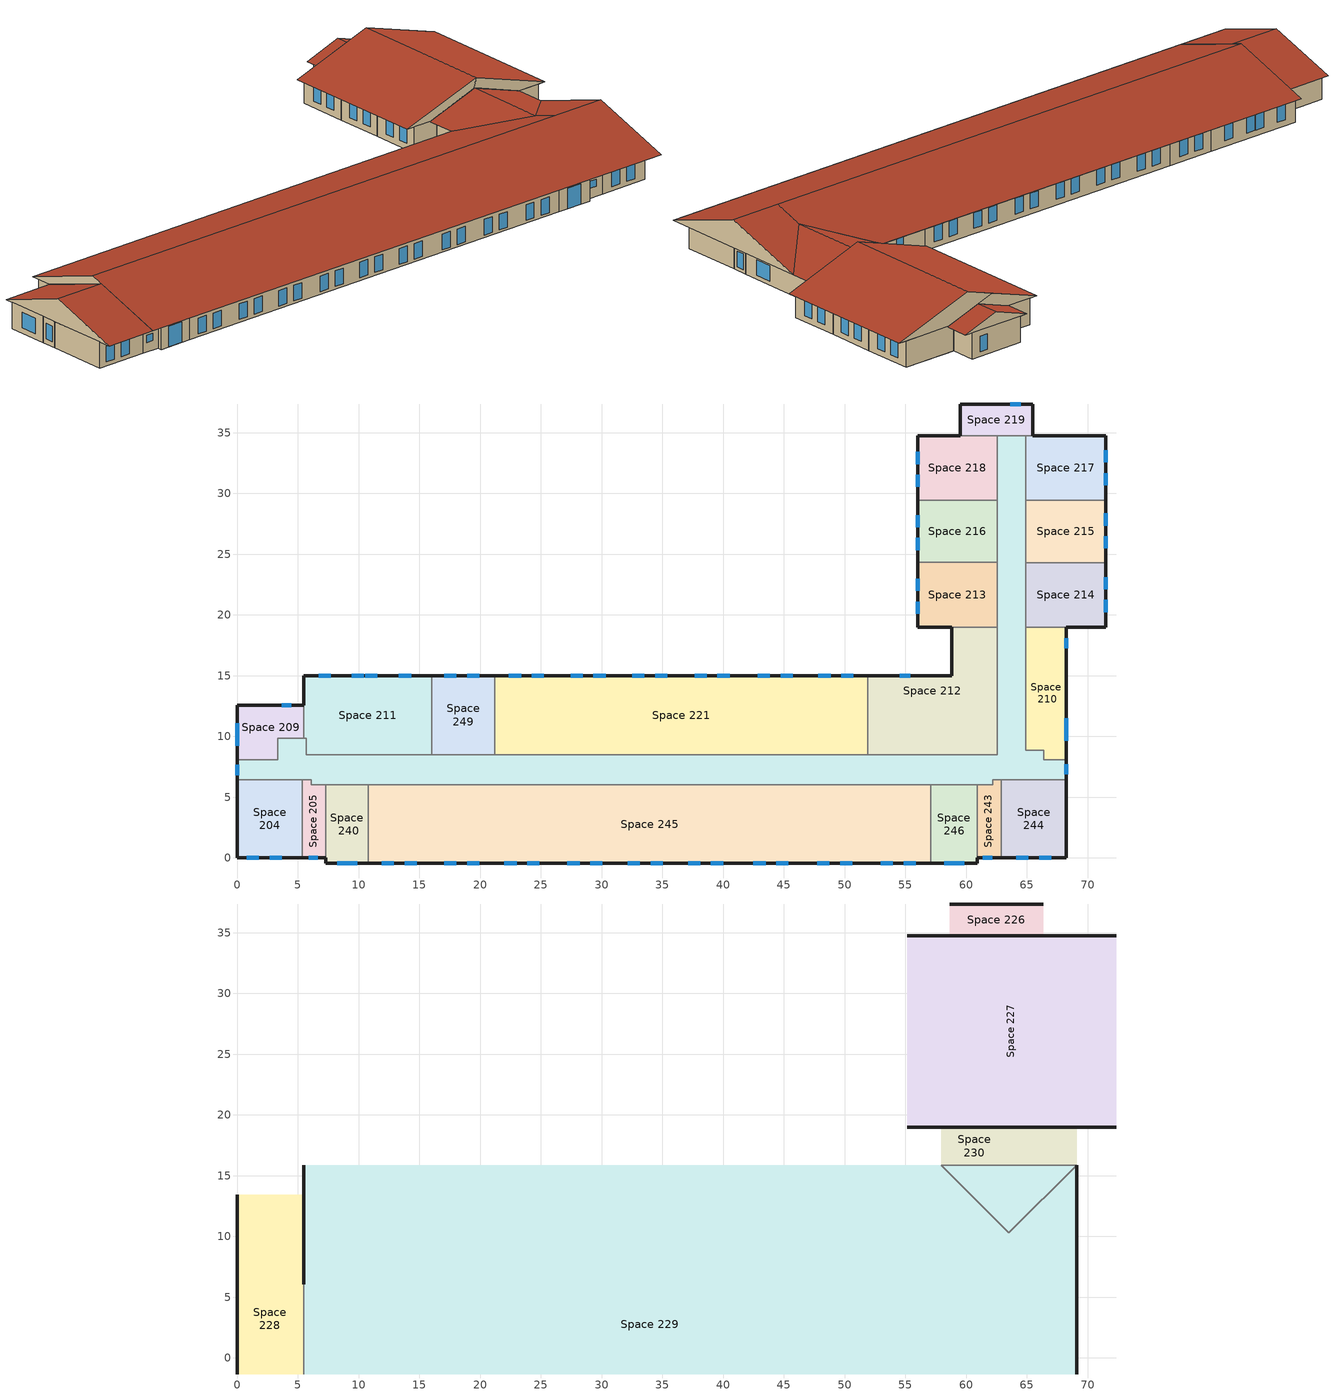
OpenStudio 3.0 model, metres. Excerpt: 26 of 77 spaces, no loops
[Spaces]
Space 204
 floor to Space 130: 5.36,6.45 5.36,0 0,0 0,6.45 z5.4
 wall outside: 0,6.45 0,0 5.36,0 z5.4:8.1
 wall to Space 239: 5.36,6.45 0,6.45 z5.4:8.1
 wall to Space 205: 5.36,0 5.36,6.45 z5.4:8.1
 window: 0.8,0 1.8,0 / 2.68,0 3.68,0 z5.82:7.42
Space 205
 floor to Space 131: 6.09,6.45 6.09,6.01 7.3,6.01 7.3,0 5.36,0 5.36,6.45 z5.4
 wall outside: 5.36,0 7.3,0 z5.4:8.1
 wall to Space 239: 7.3,6.01 6.09,6.01 6.09,6.45 5.36,6.45 z5.4:8.1
 wall to Space 240: 7.3,0 7.3,6.01 z5.4:8.1
 window: 5.87,0 6.65,0 z6.36:7.11
Space 209
 floor to Space 135: 0,12.56 5.49,12.56 5.49,9.83 3.34,9.83 3.34,8.07 0,8.07 z5.4
 wall outside: 5.49,12.56 0,12.56 0,8.07 z5.4:8.1
 wall to Space 211: 5.49,9.83 5.49,12.56 z5.4:8.1
 wall to Space 239: 0,8.07 3.34,8.07 3.34,9.83 5.49,9.83 z5.4:8.1
 window: 4.45,12.56 3.67,12.56 z6.34:7.09; 0,11.1 0,9.25 z5.95:7.55
Space 210
 floor to Space 136: 64.91,19 68.25,19 68.25,8.07 66.41,8.07 66.41,8.86 64.91,8.86 z5.4
 wall outside: 68.25,8.07 68.25,19 z5.4:8.1
 wall to Space 239: 64.91,19 64.91,8.86 66.41,8.86 66.41,8.07 68.25,8.07 z5.4:8.1
 wall to Space 214: 68.25,19 64.91,19 z5.4:8.1
 window: 68.25,9.66 68.25,11.51 z5.79:7.39; 68.25,17.24 68.25,18.09 z5.85:7.45
Space 211
 floor to Space 137: 16,15.01 16,8.5 5.67,8.5 5.67,9.83 5.49,9.83 5.49,15.01 z5.4
 wall outside: 16,15.01 5.49,15.01 5.49,12.56 z5.4:8.1
 wall to Space 249: 16,8.5 16,15.01 z5.4:8.1
 wall to Space 239: 5.49,9.83 5.67,9.83 5.67,8.5 16,8.5 z5.4:8.1
 window: 10.44,15.01 9.44,15.01 / 14.31,15.01 13.31,15.01 / 7.72,15.01 6.72,15.01 / 11.53,15.01 10.53,15.01 z6.02:7.62
Space 212
 floor to Space 138: 62.57,19 62.57,8.5 51.89,8.5 51.89,15.01 58.8,15.01 58.8,19 z5.4
 wall outside: 58.8,19 58.8,15.01 51.89,15.01 z5.4:8.1
 wall to Space 213: 62.57,19 58.8,19 z5.4:8.1
 wall to Space 239: 51.89,8.5 62.57,8.5 62.57,19 z5.4:8.1
 wall to Space 221: 51.89,15.01 51.89,8.5 z5.4:8.1
 window: 55.41,15.01 54.55,15.01 z5.97:7.57
Space 213
 floor to Space 139: 62.57,24.32 62.57,19 56,19 56,24.32 z5.4
 wall outside: 56,24.32 56,19 58.8,19 z5.4:8.1
 wall to Space 216: 62.57,24.32 56,24.32 z5.4:8.1
 wall to Space 239: 62.57,19 62.57,24.32 z5.4:8.1
 window: 56,22.97 56,21.97 / 56,21.09 56,20.09 z6.06:7.66
Space 214
 floor to Space 140: 71.5,24.31 71.5,19 64.91,19 64.91,24.31 z5.4
 wall outside: 68.25,19 71.5,19 71.5,24.31 z5.4:8.1
 wall to Space 239: 64.91,24.31 64.91,19 z5.4:8.1
 wall to Space 215: 71.5,24.31 64.91,24.31 z5.4:8.1
 window: 71.5,20.23 71.5,21.23 / 71.5,22.11 71.5,23.11 z5.98:7.58
Space 215
 floor to Space 141: 71.5,29.43 71.5,24.31 64.91,24.31 64.91,29.43 z5.4
 wall outside: 71.5,24.31 71.5,29.43 z5.4:8.1
 wall to Space 239: 64.91,29.43 64.91,24.31 z5.4:8.1
 wall to Space 217: 71.5,29.43 64.91,29.43 z5.4:8.1
 window: 71.5,25.47 71.5,26.47 / 71.5,27.35 71.5,28.35 z5.98:7.58
Space 216
 floor to Space 142: 62.57,29.44 62.57,24.32 56,24.32 56,29.44 z5.4
 wall outside: 56,29.44 56,24.32 z5.4:8.1
 wall to Space 218: 62.57,29.44 56,29.44 z5.4:8.1
 wall to Space 239: 62.57,24.32 62.57,29.44 z5.4:8.1
 window: 56,26.33 56,25.33 / 56,28.21 56,27.21 z6.06:7.66
Space 217
 floor to Space 143: 71.5,34.75 71.5,29.43 64.91,29.43 64.91,34.75 z5.4
 wall outside: 71.5,29.43 71.5,34.75 65.5,34.75 z5.4:8.1
 wall to Space 239: 64.91,34.75 64.91,29.43 z5.4:8.1
 wall to Space 219: 65.5,34.75 64.91,34.75 z5.4:8.1
 window: 71.5,30.67 71.5,31.67 / 71.5,32.55 71.5,33.55 z5.98:7.58
Space 218
 floor to Space 144: 62.57,34.75 62.57,29.44 56,29.44 56,34.75 z5.4
 wall outside: 59.5,34.75 56,34.75 56,29.44 z5.4:8.1
 wall to Space 219: 62.57,34.75 59.5,34.75 z5.4:8.1
 wall to Space 239: 62.57,29.44 62.57,34.75 z5.4:8.1
 window: 56,33.41 56,32.41 / 56,31.53 56,30.53 z6.06:7.66
Space 219
 floor to Space 145: 65.5,37.36 65.5,34.75 59.5,34.75 59.5,37.36 z5.4
 wall outside: 65.5,34.75 65.5,37.36 59.5,37.36 59.5,34.75 z5.4:8.1
 wall to Space 239: 62.57,34.75 64.91,34.75 z5.4:8.1
 window: 64.48,37.36 63.63,37.36 z5.85:7.45
Space 221
 floor to Space 220: 51.89,15.01 51.89,8.5 21.22,8.5 21.22,15.01 z5.4
 wall outside: 51.89,15.01 21.22,15.01 z5.4:8.1
 wall to Space 239: 21.22,8.5 51.89,8.5 z5.4:8.1
 wall to Space 249: 21.22,15.01 21.22,8.5 z5.4:8.1
 window: 38.65,15.01 37.65,15.01 / 45.72,15.01 44.72,15.01 / 40.53,15.01 39.53,15.01 / 43.84,15.01 42.84,15.01 z5.94:7.54; 48.84,15.01 47.84,15.01 / 50.72,15.01 49.72,15.01 / 35.4,15.01 34.4,15.01 / 33.52,15.01 32.52,15.01 z5.98:7.58; 28.44,15.01 27.44,15.01 / 30.32,15.01 29.32,15.01 z6.01:7.61; 25.25,15.01 24.25,15.01 / 23.37,15.01 22.37,15.01 z5.99:7.59
Space 239
 floor to Space 238: 64.91,34.75 64.91,8.86 66.41,8.86 66.41,8.07 68.25,8.07 68.25,6.45 62.18,6.45 62.18,6.01 6.09,6.01 6.09,6.45 0,6.45 0,8.07 3.34,8.07 3.34,9.83 5.67,9.83 5.67,8.5 62.57,8.5 62.57,34.75 z5.4
 wall outside: 68.25,6.45 68.25,8.07 / 0,8.07 0,6.45 z5.4:8.1
 wall to Space 244: 62.9,6.45 68.25,6.45 z5.4:8.1
 wall to Space 243: 60.93,6.01 62.18,6.01 62.18,6.45 62.9,6.45 z5.4:8.1
 wall to Space 245: 10.8,6.01 57.08,6.01 z5.4:8.1
 wall to Space 240: 7.3,6.01 10.8,6.01 z5.4:8.1
 wall to Space 249: 21.22,8.5 16,8.5 z5.4:8.1
 wall to Space 246: 57.08,6.01 60.93,6.01 z5.4:8.1
 window: 68.25,6.87 68.25,7.72 z5.75:7.35; 0,7.68 0,6.82 z5.92:7.52
Space 240
 floor to Space 127: 10.8,6.01 10.8,-0.46 7.3,-0.46 7.3,6.01 z5.4
 wall outside: 7.3,0 7.3,-0.46 10.8,-0.46 z5.4:8.1
 wall to Space 245: 10.8,-0.46 10.8,6.01 z5.4:8.1
 window: 8.26,-0.46 9.88,-0.46 z5.41:7.51
Space 243
 floor to Space 237: 62.9,6.45 62.9,0 60.93,0 60.93,6.01 62.18,6.01 62.18,6.45 z5.4
 wall outside: 60.93,0 62.9,0 z5.4:8.1
 wall to Space 246: 60.93,6.01 60.93,0 z5.4:8.1
 wall to Space 244: 62.9,0 62.9,6.45 z5.4:8.1
 window: 61.37,0 62.15,0 z6.42:7.17
Space 244
 floor to Space 133: 62.9,6.45 68.25,6.45 68.25,0 62.9,0 z5.4
 wall outside: 62.9,0 68.25,0 68.25,6.45 z5.4:8.1
 window: 66.01,0 67.01,0 / 64.13,0 65.13,0 z5.84:7.44
Space 245
 floor to Space 235: 57.08,6.01 57.08,-0.46 10.8,-0.46 10.8,6.01 z5.4
 wall outside: 10.8,-0.46 57.08,-0.46 z5.4:8.1
 wall to Space 246: 57.08,-0.46 57.08,6.01 z5.4:8.1
 window: 27.18,-0.46 28.18,-0.46 / 29.06,-0.46 30.06,-0.46 z5.7:7.3; 18.93,-0.46 19.93,-0.46 / 32.15,-0.46 33.15,-0.46 / 17.05,-0.46 18.05,-0.46 / 34.03,-0.46 35.03,-0.46 z5.72:7.32; 54.85,-0.46 55.85,-0.46 / 38.99,-0.46 39.99,-0.46 / 37.11,-0.46 38.11,-0.46 / 23.87,-0.46 24.87,-0.46 / 21.99,-0.46 22.99,-0.46 / 52.97,-0.46 53.97,-0.46 z5.68:7.28; 47.75,-0.46 48.75,-0.46 / 49.63,-0.46 50.63,-0.46 z5.66:7.26; 44.37,-0.46 45.37,-0.46 / 42.49,-0.46 43.49,-0.46 z5.64:7.24; 11.9,-0.46 12.9,-0.46 / 13.78,-0.46 14.78,-0.46 z5.71:7.31
Space 246
 floor to Space 236: 60.93,6.01 60.93,-0.46 57.08,-0.46 57.08,6.01 z5.4
 wall outside: 57.08,-0.46 60.93,-0.46 60.93,0 z5.4:8.1
 window: 58.21,-0.46 59.83,-0.46 z5.4:7.51
Space 249
 floor to Space 247: 21.22,15.01 21.22,8.5 16,8.5 16,15.01 z5.4
 wall outside: 21.22,15.01 16,15.01 z5.4:8.1
 window: 18.05,15.01 17.05,15.01 / 19.93,15.01 18.93,15.01 z5.99:7.59
Space 226
 floor to Space 219: 65.5,37.36 65.5,34.75 59.5,34.75 59.5,37.36 z8.1
 floor ground: 59.5,37.36 59.5,34.75 58.63,34.75 58.63,37.36 z8.1; 66.37,37.36 66.37,34.75 65.5,34.75 65.5,37.36 z8.1
 wall outside: 62.5,37.36,9.39 66.37,37.36,8.1 58.63,37.36,8.1
 wall to Space 227 (Air Wall): 62.5,34.75,9.39 58.63,34.75,8.1 66.37,34.75,8.1
 roof outside (V4 Door R4): 62.5,34.75,9.39 66.37,34.75,8.1 66.37,37.36,8.1 62.5,37.36,9.39; 62.5,37.36,9.39 58.63,37.36,8.1 58.63,34.75,8.1 62.5,34.75,9.39
Space 227
 floor to Space 213: 62.57,24.32 62.57,19 56,19 56,24.32 z8.1
 floor to Space 218: 62.57,34.75 62.57,29.44 56,29.44 56,34.75 z8.1
 floor to Space 217: 71.5,34.75 71.5,29.43 64.91,29.43 64.91,34.75 z8.1
 floor ground: 56,34.75 56,19 55.14,19 55.14,34.75 z8.1; 72.37,34.75 72.37,19 71.5,19 71.5,34.75 z8.1
 floor to Space 216: 62.57,29.44 62.57,24.32 56,24.32 56,29.44 z8.1
 floor to Space 239: 64.91,34.75 64.91,19 62.57,19 62.57,34.75 z8.1
 floor to Space 214: 71.5,24.31 71.5,19 64.91,19 64.91,24.31 z8.1
 floor to Space 215: 71.5,29.43 71.5,24.31 64.91,24.31 64.91,29.43 z8.1
 wall outside: 63.75,34.75,10.97 72.37,34.75,8.1 66.37,34.75,8.1 60.75,34.75,9.97; 63.75,19,10.97 63.53,19,9.96 69.12,19,8.1 72.37,19,8.1; 63.75,19,10.97 55.14,19,8.1 57.94,19,8.1 63.53,19,9.96; 60.75,34.75,9.97 62.5,34.75,9.39 58.64,34.75,8.1 55.14,34.75,8.1
 wall to Space 230 (Air Wall): 63.53,19,9.96 57.94,19,8.1 69.12,19,8.1
 roof outside (V4 Door R4): 63.75,19,10.97 72.37,19,8.1 72.37,34.75,8.1 63.75,34.75,10.97; 63.75,34.75,10.97 55.14,34.75,8.1 55.14,19,8.1 63.75,19,10.97
Space 228
 floor to Space 205: 5.49,6.45 5.49,0 5.36,0 5.36,6.45 z8.1
 floor to Space 209: 5.49,12.56 5.49,9.83 3.34,9.83 3.34,8.07 0,8.07 0,12.56 z8.1
 floor to Space 239: 5.49,9.83 5.49,6.45 0,6.45 0,8.07 3.34,8.07 3.34,9.83 z8.1
 floor ground: 5.49,0 5.49,-1.33 0,-1.33 0,0 z8.1; 5.49,13.43 5.49,12.56 0,12.56 0,13.43 z8.1
 floor to Space 204: 5.36,6.45 5.36,0 0,0 0,6.45 z8.1
 wall outside: 0,6.05,10.56 0,13.43,8.1 0,-1.33,8.1
 wall to Space 229: 5.49,6.05,10.56 5.49,-1.33,8.1 5.49,13.43,8.1
 roof outside (V4 Door R4): 0,6.05,10.56 0,-1.33,8.1 5.49,-1.33,8.1 5.49,6.05,10.56; 5.49,6.05,10.56 5.49,13.43,8.1 0,13.43,8.1 0,6.05,10.56
Space 229
 floor to Space 212: 62.57,15.87 62.57,8.5 51.89,8.5 51.89,15.01 58.8,15.01 58.8,15.87 z8.1
 floor to Space 240: 10.8,6.01 10.8,-0.46 7.3,-0.46 7.3,6.01 z8.1
 floor to Space 210: 68.25,15.87 68.25,8.07 66.41,8.07 66.41,8.86 64.91,8.86 64.91,15.87 z8.1
 floor to Space 211: 16,15.01 16,8.5 5.67,8.5 5.67,9.83 5.49,9.83 5.49,15.01 z8.1
 floor to Space 244: 68.25,6.45 68.25,0 62.9,0 62.9,6.45 z8.1
 floor ground: 69.11,15.87 69.11,-1.33 5.49,-1.33 5.49,0 7.3,0 7.3,-0.46 60.93,-0.46 60.93,0 68.25,0 68.25,15.87 z8.1; 5.49,15.87 58.8,15.87 58.8,15.01 5.49,15.01 z8.1
 floor to Space 243: 62.9,6.45 62.9,0 60.93,0 60.93,6.01 62.18,6.01 62.18,6.45 z8.1
 floor to Space 246: 60.93,6.01 60.93,-0.46 57.08,-0.46 57.08,6.01 z8.1
 floor to Space 245: 57.08,6.01 57.08,-0.46 10.8,-0.46 10.8,6.01 z8.1
 floor to Space 249: 21.22,15.01 21.22,8.5 16,8.5 16,15.01 z8.1
 floor to Space 205: 6.09,6.45 6.09,6.01 7.3,6.01 7.3,0 5.49,0 5.49,6.45 z8.1
 floor to Space 239: 64.91,15.87 64.91,8.86 66.41,8.86 66.41,8.07 68.25,8.07 68.25,6.45 62.18,6.45 62.18,6.01 6.09,6.01 6.09,6.45 5.49,6.45 5.49,9.83 5.67,9.83 5.67,8.5 62.57,8.5 62.57,15.87 z8.1
 floor to Space 221: 51.89,15.01 51.89,8.5 21.22,8.5 21.22,15.01 z8.1
 wall outside: 69.11,7.27,10.97 69.11,-1.33,8.1 69.11,15.87,8.1; 5.49,7.27,10.97 5.49,15.87,8.1 5.49,13.43,8.1 5.49,6.05,10.56
 wall to Space 230 (Air Wall): 63.52,10.28,9.96 69.11,15.87,8.1 57.93,15.87,8.1
 roof outside (V4 Door R4): 5.49,7.27,10.97 5.49,-1.33,8.1 69.11,-1.33,8.1 69.11,7.27,10.97; 69.11,7.27,10.97 69.11,15.87,8.1 63.52,10.28,9.96 63.52,7.27,10.97; 5.49,7.27,10.97 63.52,7.27,10.97 63.52,10.28,9.96 57.93,15.87,8.1 5.49,15.87,8.1
Space 230
 floor to Space 210: 68.25,19 68.25,15.87 64.91,15.87 64.91,19 z8.1
 floor ground: 69.12,19 69.12,15.87 68.25,15.87 68.25,19 z8.1; 58.8,19 58.8,15.87 57.94,15.87 57.94,19 z8.1
 floor to Space 212: 62.57,19 62.57,15.87 58.8,15.87 58.8,19 z8.1
 floor to Space 239: 64.91,19 64.91,15.87 62.57,15.87 62.57,19 z8.1
 roof outside (V4 Door R4): 63.53,19,9.96 57.94,19,8.1 57.94,15.87,8.1 63.53,10.28,9.96; 63.53,10.28,9.96 69.12,15.87,8.1 69.12,19,8.1 63.53,19,9.96
[Site]
Edmonton Intl AP: Latitude {deg}=53.32; Longitude {deg}=-113.58; Time Zone {hr}=-7; Elevation {m}=723
[Building]
Barracks_pre-1960: North Axis {deg}=-45; Nominal Floor to Floor Height {m}=3; Default Construction Set=-modified; Default Schedule Set=NRCan Cold Lake Default Schedule Set (Barracks)
[ClimateZones]
Climate Zone Institution Name 1=ASHRAE; Climate Zone Document Name 1=ANSI/ASHRAE Standard 169; Climate Zone Document Year 1=2006; Climate Zone Institution Name 2=CEC; Climate Zone Document Name 2=California Climate Zone Descriptions; Climate Zone Document Year 2=1995
[SizingPeriod:DesignDay] Barometric Pressure {Pa}=92936; Wind Direction {deg}=180; Sky Clearness=0; Rain Indicator=0; Snow Indicator=0; Day of Month=21; Daylight Saving Time Indicator=0; Dry-Bulb Temperature Range Modifier Type=DefaultMultipliers
Name | Maximum Dry-Bulb Temperature {C} | Daily Dry-Bulb Temperature Range {deltaC} | Humidity Indicating Conditions at Maximum Dry-Bulb | Wind Speed {m/s} | Month | Day Type | Humidity Indicating Type | Solar Model Indicator | ASHRAE Taub | ASHRAE Taud
Edmonton Stony Plain Ann Clg .4% Condns DP=>MDB | 22.6 | 12 | 16.5 | 3.8 | 7 | SummerDesignDay | Dewpoint | ASHRAETau | 0.353 | 2.369
Edmonton Stony Plain Ann Clg .4% Condns DB=>MWB | 27.5 | 12 | 17.6 | 3.8 | 7 | SummerDesignDay | Wetbulb | ASHRAETau | 0.353 | 2.369
Edmonton Stony Plain Ann Htg 99.6% Condns DB | -32.5 | 0 | -32.5 | 1.9 | 1 | WinterDesignDay | Wetbulb | ASHRAEClearSky
Edmonton Stony Plain Ann Htg Wind 99.6% Condns WS=>MCDB | -5.8 | 0 | -5.8 | 11.6 | 1 | WinterDesignDay | Wetbulb | ASHRAEClearSky
[Construction]
000 ExtSlabCarpet 4in ClimateZone 1-8: MAT-CC05 4 HW CONCRETE, CP02 CARPET PAD
000 Interior Ceiling: 000 M11 100mm lightweight concrete, 000 F05 Ceiling air space resistance, 000 F16 Acoustic tile
000 Interior Floor: 000 F16 Acoustic tile, 000 F05 Ceiling air space resistance, 000 M11 100mm lightweight concrete
000 Interior Wall: 000 G01a 19mm gypsum board, 000 F04 Wall air space resistance, 000 G01a 19mm gypsum board
Air Wall: OS:Material:AirWall 1
V4-Barracks Wall R18: V4-Barracks Wall mtl R18
V4-Barracks Roof R37: V4-Barracks Roof mtl R37
V4 Window R1.6: V4 Windows R1.6
V4 Door R4: V4 Door mtl R4
000_Interior Partition; 000_Interior Door: 000_G05 25mm wood
000_Interior Floor: 000_F16 Acoustic tile, 000_F05 Ceiling air space resistance, 000_M11 100mm lightweight concrete
000_Interior Wall: 000_G01a 19mm gypsum board, 000_F04 Wall air space resistance, 000_G01a 19mm gypsum board
000_Interior Ceiling: 000_M11 100mm lightweight concrete, 000_F05 Ceiling air space resistance, 000_F16 Acoustic tile
000_Interior Window: 000_Clear 3mm
000_Exterior Window: 000_Clear 3mm, 000_Air 13mm, 000_Clear 3mm
Customized construction 000_ExtSlabCarpet_4in_ClimateZone 1-8 to conductance of 0.1534683855125844: MAT-CC05 4 HW CONCRETE 1, CP02 CARPET PAD 1
Customized construction Vintage 1 Concrete Wall RSI 2.11 to conductance of 0.31545741324921134: MNECB Ref Brick 100mm 1, MNECB Ref Airspace 25mm 1, 000 G05 25mm wood 2, Mass NonRes Wall Insulation-2.89 1, 000_G01a 19mm gypsum board 1
Customized construction Vintage 1 Ref Deck Roof RSI 3.52 to conductance of 0.1534683855125844: MNECB Ref Gravel 50mm 1, MNECB Built-up Roof 9.5mm 1, MNECB Ref Polystyrene 46mm 1, 000_F08 Metal surface 1, 000 G05 25mm wood 3
Customized construction MNECB Ref Underground Floor 6.136 to conductance of 0.5678591709256104: MNECB Ref Polystyrene 25mm 1, MNECB Ref concrete 100mm 1
Customized construction MNECB Ref Underground Wall 9.659 to conductance of 0.5678591709256104: MNECB Ref Polystyrene 44mm 1, MNECB Ref concrete 100mm 2
Customized construction 000_ExtSlabCarpet_4in_ClimateZone 1-8 to conductance of 0.5678591709256104: MAT-CC05 4 HW CONCRETE 2, CP02 CARPET PAD 2
Customized Fenestration: cond=0.355 tvis=0.210 tsol=0.500: Customized Fenestration:: cond=0.355 tvis=0.210 tsol=0.500
Customized construction 000_Exterior Door to conductance of 1.4204545454545456: 000_F08 Metal surface 2, 000_I01 25mm insulation board 1
Customized construction 000_Exterior Door 1 to conductance of 0.5678591709256104: 000_F08 Metal surface 3, 000_I01 25mm insulation board 2
Customized Fenestration: cond=0.280 tvis=0.210 tsol=0.500: Customized Fenestration:: cond=0.280 tvis=0.210 tsol=0.500
[Material]
Name | Roughness | Thickness {m} | Conductivity {W/m-K} | Density {kg/m3} | Specific Heat {J/kg-K} | Thermal Absorptance | Solar Absorptance | Visible Absorptance
000 F16 Acoustic tile; 000_F16 Acoustic tile | MediumSmooth | 0.0191 | 0.06 | 368 | 590
000 G01a 19mm gypsum board; 000_G01a 19mm gypsum board; 000_G01a 19mm gypsum board 1 | MediumSmooth | 0.019 | 0.16 | 800 | 1090
000 M11 100mm lightweight concrete; 000_M11 100mm lightweight concrete | MediumRough | 0.1016 | 0.53 | 1280 | 840
MAT-CC05 4 HW CONCRETE; MAT-CC05 4 HW CONCRETE 1; MAT-CC05 4 HW CONCRETE 2 | Rough | 0.1016 | 1.311 | 2240 | 836.8 | 0.9 | 0.7 | 0.7
V4-Barracks Wall mtl R18 | MediumRough | 0.141 | 0.045 | 265 | 836.8 | 0.9 | 0.7 | 0.7
V4-Barracks Roof mtl R37 | MediumRough | 0.3 | 0.045 | 265 | 836.8 | 0.9 | 0.7 | 0.7
V4 Door mtl R4 | MediumRough | 0.03169 | 0.045 | 265 | 836.8 | 0.9 | 0.7 | 0.7
000_G05 25mm wood; 000 G05 25mm wood 2; 000 G05 25mm wood 3 | MediumSmooth | 0.0254 | 0.15 | 608 | 1630
MNECB Ref Brick 100mm 1 | MediumRough | 0.1016 | 1.311 | 2082.332 | 795.312
Mass NonRes Wall Insulation-2.89 1 | MediumRough | 0.129003 | 0.049 | 265 | 836.8 | 0.9 | 0.7 | 0.7
MNECB Ref Gravel 50mm 1 | VeryRough | 0.0508 | 1.80282 | 1601.794 | 837.17 | 0.9 | 0.7 | 0.7
MNECB Built-up Roof 9.5mm 1 | VeryRough | 0.0095 | 0.1634 | 1121.29 | 1465.048 | 0.9 | 0.7 | 0.7
MNECB Ref Polystyrene 46mm 1 | MediumRough | 0.180611 | 0.02885 | 28.832 | 1213.897
000_F08 Metal surface 1; 000_F08 Metal surface 2; 000_F08 Metal surface 3 | Smooth | 0.0008 | 45.28 | 7824 | 500
MNECB Ref Polystyrene 25mm 1; MNECB Ref Polystyrene 44mm 1 | MediumRough | 0.049179 | 0.02885 | 28.832 | 1213.897
MNECB Ref concrete 100mm 1; MNECB Ref concrete 100mm 2 | MediumRough | 0.1016 | 1.80282 | 2242.512 | 837.17
000_I01 25mm insulation board 1 | MediumRough | 0.0211195 | 0.03 | 43 | 1210
000_I01 25mm insulation board 2 | MediumRough | 0.0528295 | 0.03 | 43 | 1210
[Material:AirGap]
Name | Thermal Resistance
000 F04 Wall air space resistance; 000_F04 Wall air space resistance | 0.15
000 F05 Ceiling air space resistance; 000_F05 Ceiling air space resistance | 0.18
MNECB Ref Airspace 25mm 1 | 0.1717
[Material:AirWall]
OS:Material:AirWall 1
[Material:NoMass] Roughness=VeryRough; Thermal Absorptance=0.9; Solar Absorptance=0.7; Visible Absorptance=0.8
Name | Thermal Resistance
CP02 CARPET PAD | 0.2165
CP02 CARPET PAD 1 | 6.4385
CP02 CARPET PAD 2 | 1.6835
[WindowMaterial:Gas]
000_Air 13mm: Gas Type=Air; Thickness=0.0127
[WindowMaterial:Glazing] Optical Data Type=SpectralAverage; Front Side Visible Reflectance at Normal Incidence=0.081; Back Side Visible Reflectance at Normal Incidence=0.081; Infrared Transmittance at Normal Incidence=0; Front Side Infrared Hemispherical Emissivity=0.84; Back Side Infrared Hemispherical Emissivity=0.84
Name | Thickness | Solar Transmittance at Normal Incidence | Front Side Solar Reflectance at Normal Incidence | Back Side Solar Reflectance at Normal Incidence | Visible Transmittance at Normal Incidence | Conductivity | Thickness {m} | Conductivity {W/m-K} | Dirt Correction Factor for Solar and Visible Transmittance | Solar Diffusing
000_Clear 3mm | 0.003 | 0.837 | 0.075 | 0.075 | 0.898 | 0.9
Customized Fenestration:: cond=0.355 tvis=0.210 tsol=0.500 |  | 0.5 | 0.5 | 0.5 | 0.21 |  | 0.1 | 0.35461 | 1 | No
Customized Fenestration:: cond=0.280 tvis=0.210 tsol=0.500 |  | 0.5 | 0.5 | 0.5 | 0.21 |  | 0.1 | 0.28 | 1 | No
[DefaultConstructionSet]
Name | Default Exterior Surface Constructions | Default Interior Surface Constructions | Default Ground Contact Surface Constructions | Default Exterior SubSurface Constructions | Default Interior SubSurface Constructions | Interior Partition Construction
Vintage 4 (Barracks) | Default Surface Constructions 1 | Default Surface Constructions 2 | Default Surface Constructions 3 | Default Sub Surface Constructions 1 | Default Sub Surface Constructions 2
-modified | -modified | 000_Interior_DefSurfCons 12 | -modified 1 | -modified | 000_Interior_DefSubCons 12 | 000_Interior Partition
[DefaultSurfaceConstructions]
Name | Floor Construction | Wall Construction | Roof Ceiling Construction
Default Surface Constructions 1 | 000 ExtSlabCarpet 4in ClimateZone 1-8 | V4-Barracks Wall R18 | V4-Barracks Roof R37
Default Surface Constructions 2 | 000 Interior Floor | 000 Interior Wall | 000 Interior Ceiling
Default Surface Constructions 3 | 000 ExtSlabCarpet 4in ClimateZone 1-8 | 000 ExtSlabCarpet 4in ClimateZone 1-8 | 000 ExtSlabCarpet 4in ClimateZone 1-8
000_Interior_DefSurfCons 12 | 000_Interior Floor | 000_Interior Wall | 000_Interior Ceiling
-modified | Customized construction 000_ExtSlabCarpet_4in_ClimateZone 1-8 to conductance of 0.1534683855125844 | Customized construction Vintage 1 Concrete Wall RSI 2.11 to conductance of 0.31545741324921134 | Customized construction Vintage 1 Ref Deck Roof RSI 3.52 to conductance of 0.1534683855125844
-modified 1 | Customized construction MNECB Ref Underground Floor 6.136 to conductance of 0.5678591709256104 | Customized construction MNECB Ref Underground Wall 9.659 to conductance of 0.5678591709256104 | Customized construction 000_ExtSlabCarpet_4in_ClimateZone 1-8 to conductance of 0.5678591709256104
[DefaultSubSurfaceConstructions]
Name | Fixed Window Construction | Operable Window Construction | Door Construction | Glass Door Construction | Skylight Construction | Tubular Daylight Dome Construction | Tubular Daylight Diffuser Construction | Overhead Door Construction
Default Sub Surface Constructions 1 | V4 Window R1.6 | V4 Window R1.6 | V4 Door R4 | V4 Window R1.6
Default Sub Surface Constructions 2
000_Interior_DefSubCons 12 | 000_Interior Window | 000_Interior Window | 000_Interior Door | 000_Exterior Window | 000_Exterior Window | 000_Interior Window | 000_Interior Window
-modified | Customized Fenestration: cond=0.355 tvis=0.210 tsol=0.500 | Customized Fenestration: cond=0.355 tvis=0.210 tsol=0.500 | Customized construction 000_Exterior Door to conductance of 1.4204545454545456 | Customized Fenestration: cond=0.355 tvis=0.210 tsol=0.500 | Customized Fenestration: cond=0.280 tvis=0.210 tsol=0.500 | Customized Fenestration: cond=0.280 tvis=0.210 tsol=0.500 | Customized Fenestration: cond=0.280 tvis=0.210 tsol=0.500 | Customized construction 000_Exterior Door 1 to conductance of 0.5678591709256104
[WindowMaterial:SimpleGlazingSystem]
V4 Windows R1.6: U-Factor {W/m2-K}=3.549; Solar Heat Gain Coefficient=0.6; Visible Transmittance=0.7
[ThermostatSetpoint:DualSetpoint] Heating Setpoint Temperature Schedule=heating_always_21C; Cooling Setpoint Temperature Schedule=cooling_always_24C
Thermostat Setpoint Dual Setpoint 20; Thermostat Setpoint Dual Setpoint 21; Thermostat Setpoint Dual Setpoint 22; Thermostat Setpoint Dual Setpoint 23; Thermostat Setpoint Dual Setpoint 24; Thermostat Setpoint Dual Setpoint 25; Thermostat Setpoint Dual Setpoint 26; Thermostat Setpoint Dual Setpoint 27; Thermostat Setpoint Dual Setpoint 28; Thermostat Setpoint Dual Setpoint 29; Thermostat Setpoint Dual Setpoint 30; Thermostat Setpoint Dual Setpoint 31; Thermostat Setpoint Dual Setpoint 32; Thermostat Setpoint Dual Setpoint 33; Thermostat Setpoint Dual Setpoint 34; Thermostat Setpoint Dual Setpoint 35; Thermostat Setpoint Dual Setpoint 36; Thermostat Setpoint Dual Setpoint 37; Thermostat Setpoint Dual Setpoint 64; Thermostat Setpoint Dual Setpoint 65; Thermostat Setpoint Dual Setpoint 66
[DesignSpecification:OutdoorAir] Outdoor Air Flow per Floor Area {m3/s-m2}=0
Name | Outdoor Air Flow per Person {m3/s-person}
MNECB-Bedroom-G-oa | 0.0075
MNECB-Washing-C-oa | 0.012
MNECB-Active Stairway-*-oa; MNECB-Active Storage Bulky-E-oa; MNECB-Corridors-*-oa | 0.025
MNECB-Toilet and Washrooms-*-oa | 0.03
[BuildingStory] Nominal Floor to Floor Height {m}=2.7
Name | Nominal Z Coordinate {m}
Building Story 3 | 2.7
Building Story 4 | 0
[Space]
Name | Space Type | Default Construction Set | Building Story | Thermal Zone
Space 204 | Space Function-Dwelling Unit(s) | Vintage 4 (Barracks) | Building Story 3 | 2-Bdroom 233
Space 205 | Space Function-Warehouse - med/blk | Vintage 4 (Barracks) | Building Story 3 | 2-Storage 232
Space 209 | Space Function-Dwelling Unit(s) | Vintage 4 (Barracks) | Building Story 3 | 2-Bdroom 234
Space 210 | Space Function-Dwelling Unit(s) | Vintage 4 (Barracks) | Building Story 3 | 2-Bdroom 210
Space 211 | Space Function-Washroom-sch-A | Vintage 4 (Barracks) | Building Story 3 | 2-Washroom 231
Space 212 | Space Function-Washroom-sch-A | Vintage 4 (Barracks) | Building Story 3 | 2-Washroom 214
Space 213 | Space Function-Dwelling Unit(s) | Vintage 4 (Barracks) | Building Story 3 | 2-Bdroom 206
Space 214 | Space Function-Dwelling Unit(s) | Vintage 4 (Barracks) | Building Story 3 | 2-Bdroom 205
Space 215 | Space Function-Dwelling Unit(s) | Vintage 4 (Barracks) | Building Story 3 | 2-Bdroom 203
Space 216 | Space Function-Dwelling Unit(s) | Vintage 4 (Barracks) | Building Story 3 | 2-Bdroom 204
Space 217 | Space Function-Dwelling Unit(s) | Vintage 4 (Barracks) | Building Story 3 | 2-Bdroom 201
Space 218 | Space Function-Dwelling Unit(s) | Vintage 4 (Barracks) | Building Story 3 | 2-Bdroom 202
Space 219 | Space Function-Stairway-sch-A | Vintage 4 (Barracks) | Building Story 3 | 2-Stairs 3
Space 221 | Space Function-Dwelling Unit(s) | Vintage 4 (Barracks) | Building Story 3 | 2-Bdroom 217-219-221-223-225-227
Space 226; Space 227; Space 228; Space 229; Space 230 | Space Function-- undefined - |  | Building Story 4 | Attic
Space 239 | Space Function-Corr. < 2.4m wide-sch-A | Vintage 4 (Barracks) | Building Story 3 | 2-Corridor
Space 240 | Space Function-Stairway-sch-A | Vintage 4 (Barracks) | Building Story 3 | 2-Stairs 1
Space 243 | Space Function-Warehouse - med/blk | Vintage 4 (Barracks) | Building Story 3 | 2-Storage 213
Space 244 | Space Function-Dwelling Unit(s) | Vintage 4 (Barracks) | Building Story 3 | 2-Bdroom 212
Space 245 | Space Function-Dwelling Unit(s) | Vintage 4 (Barracks) | Building Story 3 | 2-Bdroom 215-216-218-220-222-224-225-228-230
Space 246 | Space Function-Stairway-sch-A | Vintage 4 (Barracks) | Building Story 3 | 2-Stairs 2
Space 249 | Space Function-Hospital - laundry/washing | Vintage 4 (Barracks) | Building Story 3 | 2-Laundry 229
[SpaceType] Default Construction Set=Vintage 4 (Barracks); Default Schedule Set=NRCan Cold Lake Default Schedule Set (Barracks); Standards Building Type=Space Function
Name | Design Specification Outdoor Air Object | Standards Space Type
Space Function-Dwelling Unit(s) | MNECB-Bedroom-G-oa | Dwelling Unit(s)
Space Function-Hospital - laundry/washing | MNECB-Washing-C-oa | Hospital - laundry/washing
Space Function-Stairway-sch-A | MNECB-Active Stairway-*-oa | Stairway-sch-A
Space Function-Warehouse - med/blk | MNECB-Active Storage Bulky-E-oa | Warehouse - med/blk
Space Function-Washroom-sch-A | MNECB-Toilet and Washrooms-*-oa | Washroom-sch-A
Space Function-Corr. < 2.4m wide-sch-A | MNECB-Corridors-*-oa | Corr. < 2.4m wide-sch-A
Space Function-- undefined - |  | - undefined -
[People]
Name | People Definition | Space or SpaceType | Number of People Schedule
People 13 | Summer-MNECBAdjusted-Bedroom-sched-G-people_def | Space Function-Dwelling Unit(s)
People 81 | Summer-MNECBAdjusted-Washing-sched-C-people_def | Space Function-Hospital - laundry/washing | NRCan- Cold Lake - Default - Winter - People- (Barracks)
People 2 | Summer-MNECBAdjusted-Active Stairway-sched-*-people_def | Space Function-Stairway-sch-A
People 3 | Summer-MNECBAdjusted-Active Storage Bulky-sched-E-people_def | Space Function-Warehouse - med/blk
People 79 | Summer-MNECBAdjusted-Toilet and Washrooms-*-people_def | Space Function-Washroom-sch-A
People 21 | Summer-MNECBAdjusted-Corridors-sched-*-people_def | Space Function-Corr. < 2.4m wide-sch-A
People 1 | Winter-MNECBAdjusted-Bedroom-sched-G-people_def | Space Function-Dwelling Unit(s) | NRCan- Cold Lake - Default - Winter - People- (Barracks)
People 4 | Winter-MNECBAdjusted-Washing-sched-C-people_def | Space Function-Hospital - laundry/washing
People 5 | Winter-MNECBAdjusted-Active Stairway-sched-*-people_def | Space Function-Stairway-sch-A | NRCan- Cold Lake - Default - Winter - People- (Barracks)
People 6 | Winter-MNECBAdjusted-Corridors-sched-*-people_def | Space Function-Corr. < 2.4m wide-sch-A | NRCan- Cold Lake - Default - Winter - People- (Barracks)
People 8 | Winter-MNECBAdjusted-Toilet and Washrooms-*-people_def | Space Function-Washroom-sch-A | NRCan- Cold Lake - Default - Winter - People- (Barracks)
People 9 | Winter-MNECBAdjusted-Active Storage Bulky-sched-E-people_def | Space Function-Warehouse - med/blk | NRCan- Cold Lake - Default - Winter - People- (Barracks)
[People:Definition] Number of People Calculation Method=Area/Person; Fraction Radiant=0.3
Name | Space Floor Area per Person {m2/person}
Summer-MNECBAdjusted-Bedroom-sched-G-people_def | 17.23
Summer-MNECBAdjusted-Washing-sched-C-people_def | 13.78
Summer-MNECBAdjusted-Active Stairway-sched-*-people_def; Summer-MNECBAdjusted-Active Storage Bulky-sched-E-people_def; Summer-MNECBAdjusted-Corridors-sched-*-people_def | 69
Summer-MNECBAdjusted-Toilet and Washrooms-*-people_def | 20.68
Winter-MNECBAdjusted-Active Stairway-sched-*-people_def; Winter-MNECBAdjusted-Active Storage Bulky-sched-E-people_def; Winter-MNECBAdjusted-Corridors-sched-*-people_def | 310
Winter-MNECBAdjusted-Bedroom-sched-G-people_def | 77.54
Winter-MNECBAdjusted-Toilet and Washrooms-*-people_def | 93.04
Winter-MNECBAdjusted-Washing-sched-C-people_def | 62.02
[Lights]
Name | Lights Definition | Space or SpaceType
Lights 13 | MNECB-Bedroom-sched-G-lights_def | Space Function-Dwelling Unit(s)
Lights 86 | MNECB-Washing-sched-C-lights_def | Space Function-Hospital - laundry/washing
Lights 1 | MNECB-Active Stairway-sched-*-lights_def | Space Function-Stairway-sch-A
Lights 2 | MNECB-Active Storage Bulky-sched-E-lights_def | Space Function-Warehouse - med/blk
Lights 85 | MNECB-Toilet and Washrooms-sched-*-lights_def | Space Function-Washroom-sch-A
Lights 21 | MNECB-Corridors-sched-*-lights_def | Space Function-Corr. < 2.4m wide-sch-A
[Lights:Definition] Design Level Calculation Method=Watts/Area
Name | Watts per Space Floor Area {W/m2}
MNECB-Bedroom-sched-G-lights_def | 11.8
MNECB-Washing-sched-C-lights_def | 9.7
MNECB-Active Stairway-sched-*-lights_def | 6.5
MNECB-Active Storage Bulky-sched-E-lights_def | 3.2
MNECB-Toilet and Washrooms-sched-*-lights_def | 8.7
MNECB-Corridors-sched-*-lights_def | 8.6
[ElectricEquipment]
Name | Electric Equipment Definition | Space or SpaceType
Electric Equipment 14 | MNECB-Bedroom-sched-G-eq_elec_def | Space Function-Dwelling Unit(s)
Electric Equipment 87 | MNECB-Washing-sched-C-eq_elec_def | Space Function-Hospital - laundry/washing
Electric Equipment 2 | MNECB-Active Stairway-sched-*-eq_elec_def | Space Function-Stairway-sch-A
Electric Equipment 3 | MNECB-Active Storage Bulky-sched-E-eq_elec_def | Space Function-Warehouse - med/blk
Electric Equipment 85 | MNECB-Toilet and Washrooms-sched-*-eq_elec_def | Space Function-Washroom-sch-A
Electric Equipment 22 | MNECB-Corridors-sched-*-eq_elec_def | Space Function-Corr. < 2.4m wide-sch-A
[ElectricEquipment:Definition] Design Level Calculation Method=Watts/Area; Fraction Radiant=0
Name | Watts per Space Floor Area {W/m2}
MNECB-Bedroom-sched-G-eq_elec_def | 2.5
MNECB-Washing-sched-C-eq_elec_def | 20
MNECB-Active Stairway-sched-*-eq_elec_def; MNECB-Corridors-sched-*-eq_elec_def | 0
MNECB-Active Storage Bulky-sched-E-eq_elec_def; MNECB-Toilet and Washrooms-sched-*-eq_elec_def | 1
[DefaultScheduleSet]
NRCan Cold Lake Default Schedule Set (Barracks): Hours of Operation Schedule=NRCan - Cold Lake - Default Fans (Barracks); Number of People Schedule=NRCan - Cold Lake - Default -Summer -People- (Barracks); People Activity Level Schedule=NRCan - Cold Lake - Default Activity; Lighting Schedule=NRCan - Cold Lake - Default Lights (Barracks); Electric Equipment Schedule=NRCan - Cold Lake - Default Equip (Barracks); Hot Water Equipment Schedule=NRCan - Cold Lake - Default Hot Water (Barracks)
[ThermalZone] Use Ideal Air Loads=No
Name | Thermostat
2-Bdroom 234 | Thermostat Setpoint Dual Setpoint 31
2-Bdroom 233 | Thermostat Setpoint Dual Setpoint 30
2-Storage 232 | Thermostat Setpoint Dual Setpoint 35
2-Stairs 1 | Thermostat Setpoint Dual Setpoint 66
2-Washroom 231 | Thermostat Setpoint Dual Setpoint 37
2-Laundry 229 | Thermostat Setpoint Dual Setpoint 33
2-Bdroom 215-216-218-220-222-224-225-228-230 | Thermostat Setpoint Dual Setpoint 28
2-Bdroom 217-219-221-223-225-227 | Thermostat Setpoint Dual Setpoint 29
2-Stairs 2 | Thermostat Setpoint Dual Setpoint 65
2-Storage 213 | Thermostat Setpoint Dual Setpoint 34
2-Bdroom 212 | Thermostat Setpoint Dual Setpoint 27
2-Washroom 214 | Thermostat Setpoint Dual Setpoint 36
2-Bdroom 210 | Thermostat Setpoint Dual Setpoint 26
2-Bdroom 205 | Thermostat Setpoint Dual Setpoint 24
2-Bdroom 206 | Thermostat Setpoint Dual Setpoint 25
2-Bdroom 203 | Thermostat Setpoint Dual Setpoint 22
2-Bdroom 204 | Thermostat Setpoint Dual Setpoint 23
2-Bdroom 201 | Thermostat Setpoint Dual Setpoint 20
2-Bdroom 202 | Thermostat Setpoint Dual Setpoint 21
2-Stairs 3 | Thermostat Setpoint Dual Setpoint 64
2-Corridor | Thermostat Setpoint Dual Setpoint 32
Attic
[SpaceInfiltration:DesignFlowRate] Schedule=Always On; Design Flow Rate Calculation Method=Flow/ExteriorArea; Design Flow Rate {m3/s}=0; Flow per Exterior Surface Area {m3/s-m2}=0.0007
Name | Space or SpaceType | Flow per Space Floor Area {m3/s-m2}
Space Infiltration Design Flow Rate 1 | Space Function-Dwelling Unit(s) | 0
Space Infiltration Design Flow Rate 2 | Space Function-Hospital - laundry/washing | 0
Space Infiltration Design Flow Rate 3 | Space Function-Stairway-sch-A | 0
Space Infiltration Design Flow Rate 4 | Space Function-Corr. < 2.4m wide-sch-A | 0
Space Infiltration Design Flow Rate 6 | Space Function-Washroom-sch-A | 0
Space Infiltration Design Flow Rate 7 | Space Function-Warehouse - med/blk | 0
Space Infiltration Design Flow Rate 8 | Space Function-- undefined -
[Schedule:Ruleset]
Always On: Default Day Schedule=Always On Default Schedule; Summer Design Day Schedule=Always On Summer Design Day; Winter Design Day Schedule=Always On Winter Design Day
NRCan - Cold Lake - Default Fans (Barracks): Default Day Schedule=Schedule Day 28
NRCan - Cold Lake - Default -Summer -People- (Barracks): Default Day Schedule=Schedule Day 31
NRCan - Cold Lake - Default Activity: Default Day Schedule=Schedule Day 39
NRCan - Cold Lake - Default Lights (Barracks): Default Day Schedule=Schedule Day 6
NRCan - Cold Lake - Default Equip (Barracks): Default Day Schedule=Schedule Day 25
NRCan - Cold Lake - Default Hot Water (Barracks): Default Day Schedule=Schedule Day 15
NRCan- Cold Lake - Default - Winter - People- (Barracks): Default Day Schedule=Schedule Day 3
heating_always_21C: Default Day Schedule=Schedule Day 61
cooling_always_24C: Default Day Schedule=Schedule Day 62
[Schedule:Day]
Always On Default Schedule; Always On Winter Design Day; Always On Summer Design Day; Schedule Day 28; Schedule Day 32; Schedule Day 4; Schedule Day 8: 24, 0, 1
Schedule Day 30; Schedule Day 7; Schedule Day 23: 6, 0, 0.05, 7, 0, 1, 15, 30, 0.05, 20, 0, 0.5, 24, 0, 0.05
Schedule Day 29; Schedule Day 14; Schedule Day 26; Schedule Day 22: 6, 0, 0.05, 7, 0, 1, 20, 0, 0.5, 24, 0, 0.05
Schedule Day 31; Schedule Day 3: 24, 0, 0
Schedule Day 38; Schedule Day 5; Schedule Day 9: 7, 0, 1, 15, 30, 0, 24, 0, 1
Schedule Day 39: 24, 0, 120
Schedule Day 6: 7, 0, 0.05, 15, 0, 1, 24, 0, 0.05
Schedule Day 25: 24, 0, 0.3
Schedule Day 27: 6, 0, 0.05, 7, 0, 1, 15, 30, 0.05, 20, 0, 0.2, 24, 0, 1
Schedule Day 15: 7, 0, 0.05, 15, 30, 1, 24, 0, 0.05
Schedule Day 61: 24, 0, 21
Schedule Day 62: 24, 0, 24
[Schedule:Rule]
Name | Schedule Ruleset | Rule Order | Day Schedule | Apply Monday | Apply Tuesday | Apply Wednesday | Apply Thursday | Apply Friday | Apply Sunday | Apply Saturday | Date Specification Type | Start Month | Start Day | End Month | End Day
M-F 2 | NRCan - Cold Lake - Default Fans (Barracks) | 0 | Schedule Day 30 | Yes | Yes | Yes | Yes | Yes
SS 3 | NRCan - Cold Lake - Default Fans (Barracks) | 1 | Schedule Day 29 |  |  |  |  |  | Yes | Yes
M-F 3 | NRCan - Cold Lake - Default -Summer -People- (Barracks) | 0 | Schedule Day 38 | Yes | Yes | Yes | Yes | Yes |  |  | DateRange | 5 | 1 | 10 | 31
Schedule Rule 1 | NRCan - Cold Lake - Default -Summer -People- (Barracks) | 1 | Schedule Day 32 |  |  |  |  |  | Yes | Yes | DateRange | 5 | 1 | 10 | 31
SS | NRCan - Cold Lake - Default Lights (Barracks) | 0 | Schedule Day 14 |  |  |  |  |  | Yes | Yes
M-F | NRCan - Cold Lake - Default Lights (Barracks) | 1 | Schedule Day 7 | Yes | Yes | Yes | Yes | Yes |  | No
MF 2 | NRCan - Cold Lake - Default Equip (Barracks) | 0 | Schedule Day 27 | Yes | Yes | Yes | Yes | Yes
SS 2 | NRCan - Cold Lake - Default Equip (Barracks) | 1 | Schedule Day 26 |  |  |  |  |  | Yes | Yes
M-F 1 | NRCan - Cold Lake - Default Hot Water (Barracks) | 0 | Schedule Day 23 | Yes | Yes | Yes | Yes | Yes
SS 1 | NRCan - Cold Lake - Default Hot Water (Barracks) | 1 | Schedule Day 22 |  |  |  |  |  | Yes | Yes
Schedule Rule 2 | NRCan- Cold Lake - Default - Winter - People- (Barracks) | 3 | Schedule Day 4 |  |  |  |  |  | Yes | Yes | DateRange | 1 | 1 | 4 | 30
Schedule Rule 3 | NRCan- Cold Lake - Default - Winter - People- (Barracks) | 2 | Schedule Day 5 | Yes | Yes | Yes | Yes | Yes |  |  | DateRange | 1 | 1 | 4 | 30
Schedule Rule 4 | NRCan- Cold Lake - Default - Winter - People- (Barracks) | 1 | Schedule Day 8 |  |  |  |  |  | Yes | Yes | DateRange | 11 | 1 | 12 | 31
Schedule Rule 5 | NRCan- Cold Lake - Default - Winter - People- (Barracks) | 0 | Schedule Day 9 | Yes | Yes | Yes | Yes | Yes |  |  | DateRange | 11 | 1 | 12 | 31
